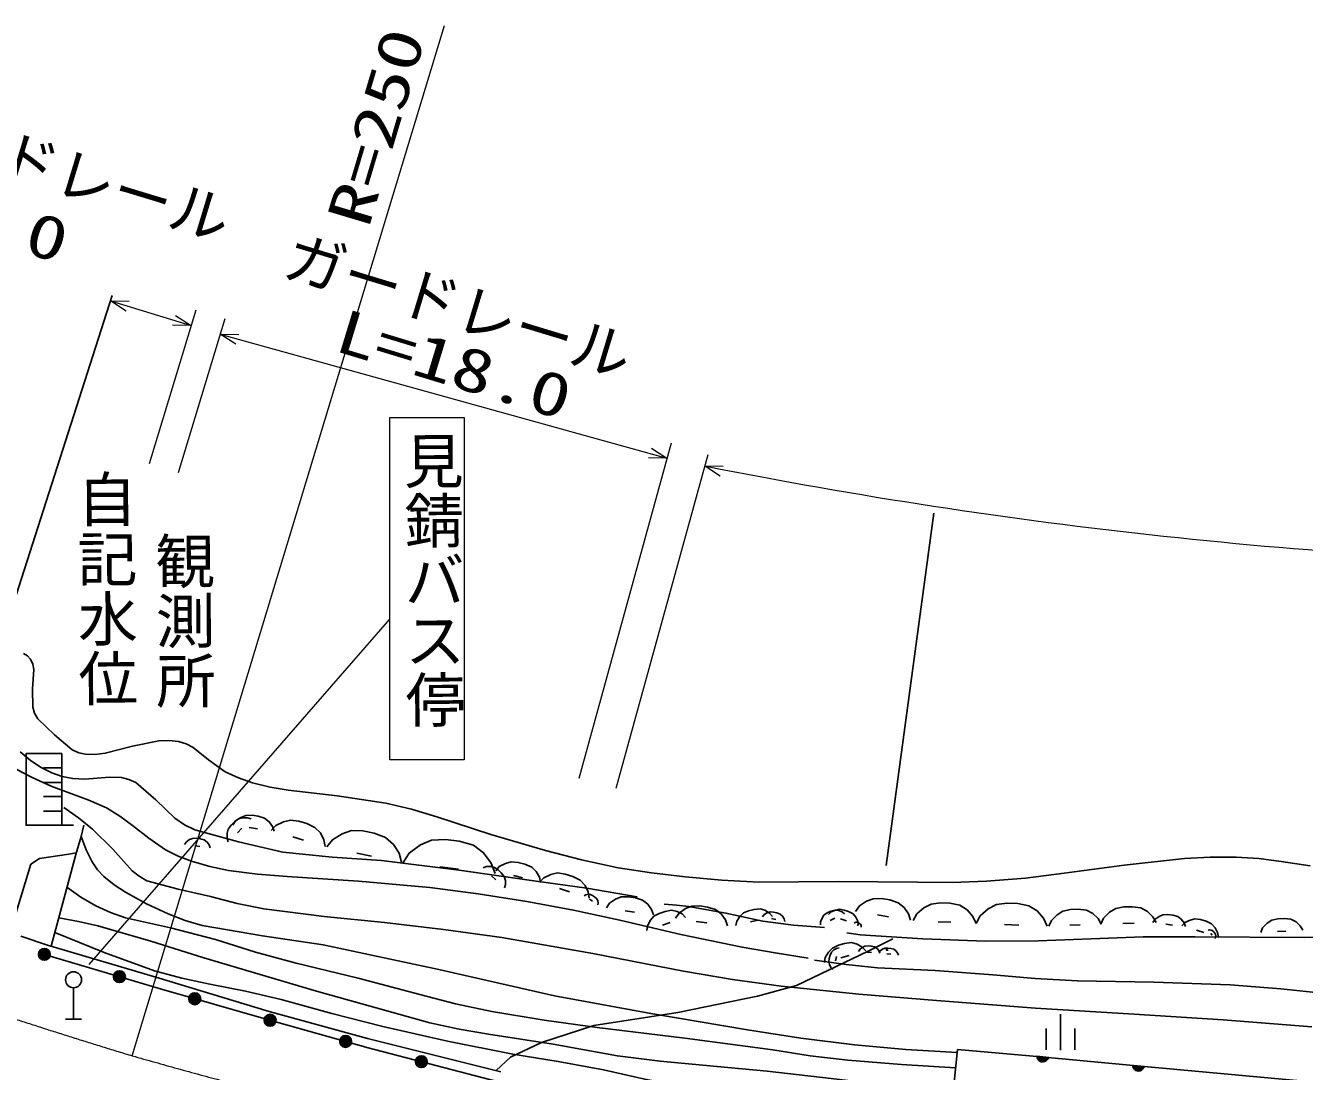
# Model space of a CAD drawing. Units: millimetres, scale not verified. Extents: x 40000 to 680000, y 20000 to 380000.
# Drawn here: x 74226 to 127772, y 295745 to 339535 of the extents above; entities that cross this region are included whole.
import ezdxf
from ezdxf.enums import TextEntityAlignment as Align

# ---------------------------------------------------------------- set-up
doc = ezdxf.new("R2010")
doc.units = ezdxf.units.MM
doc.header["$LTSCALE"] = 1000
doc.linetypes.add('CHAIN', pattern=[18.5, 12, -1.5, 3.5, -1.5])
for name, color, linetype, lineweight in [('M-BGD', 7, 'Continuous', 25), ('M-BGD-HTXT', 7, 'Continuous', 13), ('M-BMK', 2, 'CHAIN', 13)]:
    doc.layers.add(name, color=color, linetype=linetype, lineweight=lineweight)
doc.styles.add('@ＭＳ ゴシック', font='')
doc.styles.add('ＭＳ ゴシック', font='')
doc.styles.get('@ＭＳ ゴシック').set_extended_font_data('@MS Gothic')
doc.styles.get('ＭＳ ゴシック').set_extended_font_data('MS Gothic')

# ---------------------------------------------------------------- blocks, each defined once
blk = doc.blocks.new('BUHIN32')
at = {"layer": 'M-BGD'}
for p, q in [((52, 234), (10, -239)), ((42, -230), (82, 218)), ((112, 197), (75, -213)), ((108, -193), (141, 169)), ((169, 137), (142, -165)), ((178, -109), (195, 77))]:
    blk.add_line(p, q, dxfattribs=at)
blk.add_lwpolyline([(22, 249), (78, 224), (124, 191), (174, 137), (199, 80), (213, 20), (206, -57), (182, -114), (147, -166), (88, -210), (37, -235), (-22, -249)], close=True, dxfattribs=at)
blk = doc.blocks.new('BUHIN133')
at = {"layer": 'M-BGD'}
for radius in [249, 220, 191, 161, 132, 97.5, 67.5, 38.8, 7.5]:
    blk.add_circle((0, 0), radius, dxfattribs=at)
blk = doc.blocks.new('BUHIN134')
at = {"layer": 'M-BGD'}
for radius in [249, 220, 191, 161, 132, 97.5, 67.5, 38.8, 7.5]:
    blk.add_circle((0, 0), radius, dxfattribs=at)
blk = doc.blocks.new('BUHIN136')
at = {"layer": 'M-BGD'}
for radius in [249, 220, 191, 161, 132, 97.5, 67.5, 38.8, 7.5]:
    blk.add_circle((0, 0), radius, dxfattribs=at)
blk = doc.blocks.new('BUHIN193')
at = {"layer": 'M-BGD'}
for p, q in [((-1315, -1), (0, 0)), ((0, -340), (0, 335))]:
    blk.add_line(p, q, dxfattribs=at)
blk.add_circle((-1650, -2), 335, dxfattribs=at)
blk = doc.blocks.new('BUHIN823')
at = {"layer": 'M-BGD'}
for p, q in [((-154, 600), (746, 601)), ((-750, -1), (750, 1)), ((-153, -600), (747, -599))]:
    blk.add_line(p, q, dxfattribs=at)
blk = doc.blocks.new('BUHIN850')
at = {"color": 7, "linetype": 'Continuous', "lineweight": 13}
blk.add_lwpolyline([(424, 655), (0, 0), (13, 780)], dxfattribs=at)
blk = doc.blocks.new('BUHIN851')
at = {"color": 7, "linetype": 'Continuous', "lineweight": 13}
blk.add_lwpolyline([(-424, -655), (0, 0), (-13, -780)], dxfattribs=at)

msp = doc.modelspace()

# ---------------------------------------------------------------- linework, layer by layer
at = {"layer": 'M-BGD'}
for p, q in [((68909, 300381), (77855, 328229)), ((112260, 319119), (110263, 304371)), ((74978, 308460), (75743, 308460)), ((75743, 307845), (74978, 307845)), ((74978, 307260), (75743, 307260)), ((75743, 306645), (74978, 306645)), ((76664, 306062), (76560, 305576)), ((83286, 305933), (83095, 305742)), ((83939, 305905), (83592, 305957)), ((76560, 305576), (76325, 304825)), ((85866, 305429), (85415, 305562)), ((74816, 304662), (76039, 304839)), ((76325, 304825), (75304, 300988)), ((76039, 304839), (76345, 304891)), ((81528, 305163), (81314, 305192)), ((88717, 304762), (88093, 304889)), ((73687, 301943), (74449, 304417)), ((74449, 304417), (74816, 304662)), ((92347, 304218), (91578, 304311)), ((93917, 303766), (93737, 303934)), ((95038, 303848), (94662, 303946)), ((96994, 303265), (96577, 303398)), ((97957, 302876), (97841, 302952)), ((99728, 302417), (99335, 302475)), ((102747, 301965), (102311, 302029)), ((104881, 302080), (104575, 302005)), ((105643, 302104), (105458, 302144)), ((108113, 302159), (107910, 302066)), ((108593, 302052), (108344, 302139)), ((110363, 302222), (109903, 302297)), ((112969, 301991), (112442, 302015)), ((101213, 301975), (100889, 301865)), ((109098, 301853), (109040, 301887)), ((115813, 301876), (115218, 301899)), ((118388, 301881), (117950, 301864)), ((120637, 301950), (120174, 301939)), ((122242, 301876), (121970, 301911)), ((123559, 301560), (123253, 301653)), ((123915, 301452), (123857, 301522)), ((126999, 301621), (126646, 301604)), ((74029, 301408), (75145, 301035)), ((75145, 301035), (79676, 299687)), ((109504, 300779), (110544, 301297)), ((106507, 299338), (109504, 300779)), ((108186, 300557), (108134, 300378)), ((108712, 300596), (108365, 300498)), ((109641, 300726), (109462, 300737)), ((110283, 300826), (110265, 300843)), ((110448, 300654), (110286, 300671)), ((79676, 299687), (84428, 298248)), ((104873, 298898), (106507, 299338)), ((101530, 298206), (104873, 298898)), ((84428, 298248), (88540, 297127)), ((98014, 297668), (101530, 298206)), ((95824, 296957), (98014, 297668)), ((88540, 297127), (94124, 295732)), ((94537, 296343), (95824, 296957)), ((113085, 295019), (113241, 296659)), ((113241, 296659), (116740, 296362)), ((93926, 295781), (94537, 296343)), ((117048, 296301), (116576, 296347)), ((116585, 296314), (117033, 296271)), ((117011, 296242), (116602, 296281)), ((116621, 296248), (116983, 296213)), ((116951, 296185), (116650, 296214)), ((116705, 296177), (116890, 296159)), ((116740, 296362), (120304, 296019)), ((120304, 296019), (128365, 295284))]:
    msp.add_line(p, q, dxfattribs=at)
for points in [[(74139, 313240), (74302, 313147), (74431, 313003), (74530, 312801), (74573, 312570), (74518, 311771), (74526, 311003), (74604, 310742), (74738, 310506), (75441, 309833), (76180, 309209), (76450, 309090), (76742, 309028), (77141, 309017), (77562, 309068), (78705, 309366), (79812, 309593), (80223, 309606), (80628, 309559), (80944, 309466), (81240, 309315), (81886, 308785), (82580, 308294), (83139, 308034), (83730, 307826), (84465, 307643), (85217, 307519), (87272, 307279), (89315, 306980), (90389, 306721), (91450, 306404), (93709, 305671), (95997, 304993), (97508, 304606), (99040, 304276), (100430, 304055), (101840, 303892), (103381, 303752), (104926, 303672), (108249, 303700), (111576, 303668), (113022, 303656), (114467, 303705), (116090, 303844), (117718, 304045), (120222, 304378), (122749, 304654), (123828, 304716), (124916, 304719), (125861, 304658), (126800, 304537), (128016, 304354)], [(99830, 303056), (97729, 303412), (95600, 303711), (92376, 304172), (89134, 304575), (87057, 304721), (84992, 304927), (83147, 305364), (81312, 305861), (80886, 306076), (80480, 306348), (79685, 307114), (78836, 307844), (78552, 307975), (78246, 308048), (77747, 308066), (77217, 308023), (76711, 307986), (76199, 308009), (75762, 308098), (75332, 308247), (74855, 308487), (74412, 308777), (73999, 309121)], [(76238, 306053), (74251, 306053), (74251, 309053), (75743, 309053), (75743, 306053)], [(73833, 308397), (74498, 308053), (75294, 307687), (76115, 307376), (76882, 307104), (77620, 306778), (78180, 306436), (78710, 306040), (79384, 305506), (80090, 305025), (80613, 304759), (81173, 304542), (81935, 304324), (82719, 304164), (83938, 304004), (85176, 303904), (88163, 303707), (91147, 303450), (93179, 303186), (95211, 302861), (97163, 302500), (99115, 302077), (101664, 301484), (104233, 300948), (105610, 300710), (106989, 300489)], [(128084, 297613), (124366, 297908), (120646, 298142), (116506, 298397), (112362, 298712), (109116, 298984), (105869, 299317), (103823, 299601), (101776, 299947), (97983, 300676), (94162, 301348), (91719, 301692), (89260, 301977), (86724, 302237), (84198, 302556), (83079, 302781), (81964, 303067), (80620, 303370), (79299, 303730), (78979, 303914), (78690, 304149), (77877, 305049), (77031, 305895), (76449, 306360), (75830, 306798)], [(82713, 305361), (82661, 305513), (82668, 305716), (82713, 305886), (82830, 306050), (82973, 306193), (83148, 306320), (83327, 306370), (83513, 306365), (83668, 306315)], [(82898, 306061), (83017, 306234), (83235, 306384), (83447, 306467), (83709, 306472), (83969, 306433), (84236, 306349), (84427, 306200), (84566, 306002), (84633, 305801)], [(84512, 305828), (84702, 306036), (85019, 306194), (85316, 306265), (85665, 306224), (86003, 306124), (86342, 305963), (86568, 305731), (86716, 305442), (86768, 305163)], [(86843, 305144), (87076, 305446), (87484, 305697), (87877, 305828), (88354, 305812), (88822, 305717), (89298, 305539), (89630, 305251), (89864, 304878), (89967, 304508)], [(113229, 296532), (111078, 296663), (108932, 296855), (106693, 297140), (104460, 297485), (100408, 298171), (96373, 298915), (91533, 300011), (86680, 301048), (84144, 301422), (81624, 301853), (80903, 302070), (80192, 302346), (79295, 302769), (78410, 303254), (77937, 303556), (77510, 303900), (77242, 304185), (77016, 304515), (76769, 305025), (76560, 305576)], [(80886, 305250), (80958, 305357), (81090, 305451), (81220, 305504), (81382, 305510), (81542, 305488), (81707, 305438), (81826, 305349), (81913, 305228), (81956, 305105)], [(90039, 304496), (90291, 304885), (90761, 305229), (91224, 305427), (91803, 305455), (92380, 305385), (92975, 305216), (93405, 304901), (93724, 304472), (93886, 304033)], [(93379, 304270), (93516, 304322), (93700, 304322), (93856, 304285), (94009, 304184), (94144, 304058), (94264, 303904), (94315, 303743), (94316, 303573), (94275, 303431)], [(93910, 304143), (94062, 304319), (94319, 304458), (94563, 304525), (94852, 304499), (95134, 304425), (95418, 304301), (95610, 304115), (95740, 303880), (95790, 303651)], [(95744, 303665), (95925, 303853), (96222, 303994), (96500, 304054), (96824, 304008), (97136, 303908), (97447, 303752), (97652, 303531), (97784, 303260), (97827, 302999)], [(75960, 303454), (76542, 303040), (77166, 302672), (77776, 302398), (78410, 302179), (80301, 301751), (82177, 301264), (83858, 300745), (85555, 300284), (88146, 299652), (90731, 298960), (92231, 298580), (93755, 298257), (95945, 297889), (98153, 297579), (101834, 297143), (105508, 296648), (107077, 296400), (108653, 296211), (110904, 296035), (113168, 295891)], [(97610, 303102), (97681, 303145), (97783, 303162), (97873, 303158), (97967, 303117), (98054, 303060), (98136, 302987), (98180, 302902), (98197, 302809), (98189, 302726)], [(98548, 302590), (98682, 302786), (98928, 302956), (99169, 303052), (99466, 303058), (99761, 303015), (100063, 302920), (100280, 302752), (100438, 302528), (100515, 302301)], [(107678, 301767), (106381, 301876), (105093, 302043), (103551, 302373), (101991, 302645), (101476, 302703), (100960, 302754)], [(101441, 302156), (101590, 302373), (101862, 302561), (102127, 302667), (102456, 302674), (102782, 302627), (103117, 302522), (103356, 302337), (103531, 302089), (103617, 301838)], [(103961, 301854), (104001, 302039), (104132, 302238), (104280, 302379), (104496, 302473), (104726, 302530), (104977, 302551), (105186, 302492), (105370, 302375), (105494, 302231)], [(107847, 302313), (107959, 302424), (108140, 302503), (108308, 302535), (108503, 302503), (108689, 302437), (108874, 302338), (108994, 302202), (109069, 302036), (109091, 301879)], [(108982, 302448), (109143, 302675), (109435, 302870), (109718, 302977), (110067, 302980), (110412, 302923), (110766, 302806), (111016, 302606), (111198, 302340), (111284, 302072)], [(111389, 302061), (111540, 302338), (111841, 302595), (112145, 302753), (112536, 302802), (112931, 302784), (113343, 302700), (113651, 302509), (113889, 302234), (114021, 301945)], [(114026, 301945), (114195, 302259), (114534, 302552), (114877, 302732), (115319, 302790), (115766, 302772), (116233, 302680), (116582, 302465), (116854, 302156), (117005, 301829)], [(117076, 301829), (117181, 302069), (117413, 302303), (117653, 302454), (117973, 302522), (118301, 302535), (118648, 302494), (118916, 302357), (119132, 302146), (119262, 301916)], [(119249, 301916), (119364, 302167), (119613, 302411), (119869, 302568), (120209, 302634), (120556, 302643), (120922, 302594), (121204, 302445), (121429, 302219), (121563, 301974)], [(113077, 294884), (110518, 295138), (107953, 295452), (105275, 295762), (102587, 296012), (100793, 296172), (99009, 296393), (96313, 296880), (93611, 297307), (92382, 297512), (91154, 297777), (86413, 299108), (81684, 300498), (79477, 301199), (77254, 301841), (76444, 302016), (75621, 302177)], [(100241, 301645), (100267, 301848), (100389, 302074), (100535, 302242), (100760, 302363), (101003, 302446), (101272, 302492), (101504, 302448), (101712, 302338), (101861, 302194)], [(105088, 302225), (105158, 302314), (105281, 302387), (105398, 302424), (105539, 302418), (105678, 302387), (105819, 302332), (105916, 302245), (105984, 302134), (106013, 302023)], [(107505, 301881), (107509, 302014), (107573, 302169), (107656, 302287), (107794, 302380), (107946, 302450), (108117, 302497), (108270, 302485), (108412, 302427), (108518, 302344)], [(121426, 301981), (121516, 302118), (121684, 302238), (121848, 302307), (122053, 302315), (122257, 302289), (122466, 302228), (122618, 302115), (122730, 301963), (122786, 301807)], [(122640, 301838), (122770, 301979), (122986, 302085), (123188, 302132), (123426, 302102), (123656, 302033), (123886, 301922), (124039, 301763), (124138, 301566), (124173, 301375)], [(125940, 301569), (126023, 301764), (126209, 301954), (126401, 302078), (126659, 302135), (126924, 302148), (127204, 302118), (127422, 302009), (127598, 301841), (127704, 301656)], [(75455, 301556), (77521, 300731), (79618, 299960), (80775, 299650), (81947, 299398), (83438, 299110), (84927, 298761), (87045, 298167), (89178, 297631), (91897, 297018), (94624, 296464), (96530, 296165), (98425, 295808), (100149, 295420), (101887, 295090), (104215, 294712), (106550, 294393), (109748, 294159), (112939, 293864), (112979, 293860), (113019, 293855)], [(132365, 301392), (127768, 301359), (123194, 301387), (121021, 301375), (118846, 301303), (116630, 301218), (114415, 301193), (111793, 301297), (109173, 301461), (108897, 301502), (108611, 301548)], [(108924, 301957), (108958, 301979), (109008, 301989), (109051, 301989), (109098, 301970), (109142, 301944), (109183, 301910), (109206, 301869), (109216, 301824), (109213, 301783)], [(123741, 301661), (123794, 301674), (123861, 301665), (123916, 301645), (123968, 301601), (124011, 301549), (124048, 301487), (124059, 301426), (124052, 301364), (124030, 301314)], [(107671, 300301), (107709, 300513), (107850, 300745), (108013, 300913), (108257, 301029), (108517, 301103), (108803, 301137), (109044, 301079), (109258, 300952), (109406, 300793)], [(109103, 300760), (109156, 300854), (109261, 300939), (109365, 300991), (109499, 301005), (109634, 300996), (109773, 300965), (109877, 300897), (109956, 300802), (110000, 300702)], [(93973, 295320), (88570, 296739), (84398, 297907), (79918, 299187), (75012, 300647)], [(107263, 300407), (108578, 300218), (109899, 300089), (112306, 299968), (114720, 299787), (116493, 299633), (118268, 299539), (121465, 299484), (124661, 299369), (126783, 299207), (128909, 298983)], [(108029, 300019), (107947, 300094), (107883, 300219), (107854, 300337), (107870, 300476), (107910, 300611), (107973, 300745), (108065, 300835), (108179, 300894), (108290, 300916)], [(109962, 300706), (110014, 300788), (110112, 300862), (110208, 300905), (110330, 300912), (110451, 300899), (110577, 300865), (110668, 300800), (110736, 300711), (110772, 300619)], [(110231, 300878), (110245, 300883), (110263, 300882), (110278, 300878), (110293, 300867), (110306, 300854), (110318, 300838), (110322, 300822), (110322, 300805), (110317, 300791)]]:
    msp.add_lwpolyline(points, dxfattribs=at)
msp.add_lwpolyline([(117064, 296331), (117038, 296276), (117005, 296230), (116951, 296180), (116894, 296155), (116833, 296142), (116756, 296150), (116700, 296174), (116648, 296209), (116605, 296269), (116579, 296320), (116566, 296379)], close=True, dxfattribs=at)
for radius in [249, 220, 191, 161, 132, 97.5, 67.5, 38.7, 7.5]:
    msp.add_circle((81309, 298789), radius, dxfattribs=at)
at = {"layer": 'M-BGD-HTXT'}
for p, q in [((78692, 296398), (91766, 339535)), ((77783, 328006), (81162, 326978)), ((81359, 327624), (79397, 321181)), ((82572, 327254), (80611, 320811)), ((82378, 326614), (101082, 321419)), ((89476, 308794), (89476, 323121)), ((89476, 323121), (92586, 323121)), ((92586, 323121), (92586, 308794)), ((101256, 322054), (97391, 308013)), ((102788, 321561), (98940, 307585)), ((76890, 300217), (89476, 314680)), ((92586, 308794), (89476, 308794))]:
    msp.add_line(p, q, dxfattribs=at)
msp.add_arc((145467, 536891), 220000, 258.7798, 268.90793, dxfattribs=at)
at = {"layer": 'M-BMK'}
for centre, start, end in [((151252, 535637), 250.88551, 253.12779), ((147109, 536855), 254.11745, 268.52956)]:
    msp.add_arc(centre, 250000, start, end, dxfattribs=at)

# ---------------------------------------------------------------- block references
at = {"rotation": 269.94175}
for name, p in [('BUHIN136', (75012, 300647)), ('BUHIN193', (76235, 297933)), ('BUHIN136', (78158, 299711)), ('BUHIN134', (84466, 297888)), ('BUHIN823', (117561, 297390)), ('BUHIN134', (87627, 297003)), ('BUHIN133', (90798, 296154)), ('BUHIN32', (120820, 295972))]:
    msp.add_blockref(name, p, dxfattribs=at)
at = {"layer": 'M-BGD-HTXT', "rotation": 269.94175}
for name, p in [('BUHIN850', (77783, 328006)), ('BUHIN851', (81162, 326978)), ('BUHIN850', (82378, 326614)), ('BUHIN851', (101082, 321419)), ('BUHIN850', (102660, 321096))]:
    msp.add_blockref(name, p, dxfattribs=at)

# ---------------------------------------------------------------- texts
at = {"layer": 'M-BGD-HTXT', "style": 'ＭＳ ゴシック', "width": 1.35}
for s, rotation, p in [('R=250', 73.4, (89111, 330844)), ('L=4.0', 343.1, (67460, 331484)), ('L=18.0', 343.1, (86916, 325417))]:
    msp.add_text(s, height=1833, rotation=rotation, dxfattribs=at).set_placement(p, align=Align.BOTTOM_LEFT)
at = {"layer": 'M-BGD-HTXT'}
for s, rotation, style, p in [('ガードレール', 343.1, 'ＭＳ ゴシック', (67948, 334273)), ('ガードレール', 343.1, 'ＭＳ ゴシック', (84754, 328555)), ('見錆バス停', 270.4, '@ＭＳ ゴシック', (89809, 322565)), ('自記水位', 270.4, '@ＭＳ ゴシック', (76129, 320960)), ('観測所', 270.4, '@ＭＳ ゴシック', (79400, 318370))]:
    msp.add_text(s, height=1833, rotation=rotation, dxfattribs=dict(at, style=style)).set_placement(p, align=Align.BOTTOM_LEFT)

doc.saveas('drawing.dxf')
